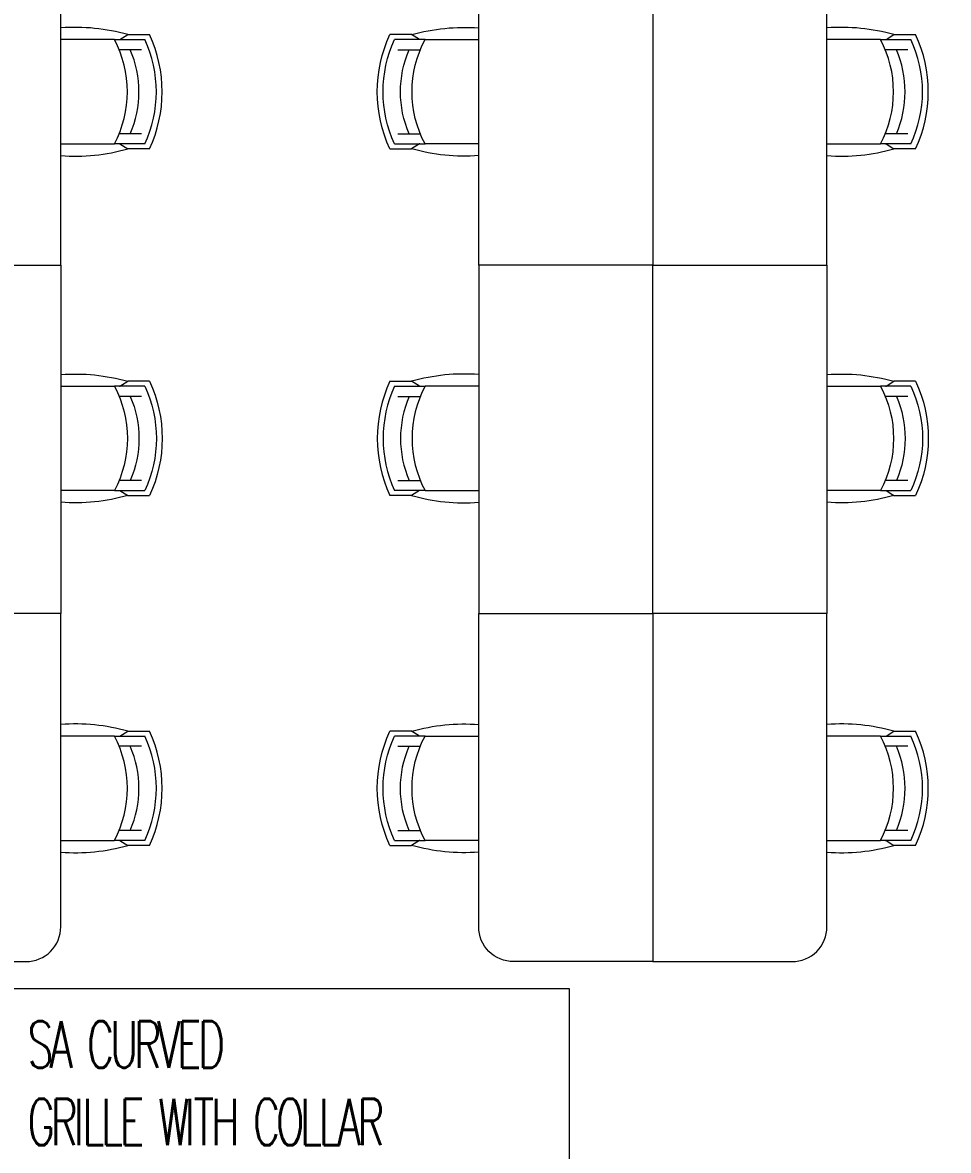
# Model space of a CAD drawing. Header units: millimetres. Extents: x 148480 to 578986, y 39883 to 155062.
# Drawn here: x 240593 to 244581, y 134026 to 138883 of the extents above; entities that cross this region are included whole.
import ezdxf

# ---------------------------------------------------------------- set-up
doc = ezdxf.new("R2010")
doc.units = ezdxf.units.MM
doc.linetypes.add('HIDDEN', pattern=[0.375, 0.25, -0.125])
doc.layers.add('Flooring', color=44, linetype='Continuous')
doc.layers.add('Layer4', color=6, linetype='Continuous')
doc.layers.add('ID - MODULAR', color=44, linetype='Continuous', lineweight=5)
doc.layers.add('M-HVAC-ADP TAG', color=1, linetype='Continuous', lineweight=15)
doc.styles.add('Roman S', font='romans.shx', dxfattribs={"width": 0.65})

# ---------------------------------------------------------------- blocks, each defined once
blk = doc.blocks.new('GFC1')
at = {"layer": 'Flooring', "color": 8, "linetype": 'HIDDEN', "ltscale": 1500}
blk.add_lwpolyline([(328672.2, 130068.3, 1.540604), (310717.1, 129143.3, 0.119203), (311634.4, 128071.9, -0.704413), (307490.1, 113767.5)], format="xyb", dxfattribs=at)
at = {"layer": 'ID - MODULAR', "color": 8, "ltscale": 500}
for p, q in [((313644.4, 139796), (313678.6, 139817.2)), ((313678.6, 139817.2), (313771.8, 139817.2)), ((314900.7, 139817.2), (314807.5, 139817.2)), ((314934.9, 139796), (314900.7, 139817.2)), ((316944.4, 139796), (316978.6, 139817.2)), ((316978.6, 139817.2), (317071.8, 139817.2)), ((313620.8, 139796), (313389.7, 139796)), ((313620.8, 139796), (313751.5, 139796)), ((313642.7, 139796), (313644.4, 139796)), ((314958.6, 139796), (314827.8, 139796)), ((314936.6, 139796), (314934.9, 139796)), ((314958.6, 139796), (315189.7, 139796)), ((316920.8, 139796), (316689.7, 139796)), ((316920.8, 139796), (317051.5, 139796)), ((316942.7, 139796), (316944.4, 139796)), ((313389.7, 139346.4), (313620.8, 139346.4)), ((313751.5, 139346.4), (313620.8, 139346.4)), ((313642.7, 139346.4), (313644.4, 139346.4)), ((313644.4, 139346.4), (313678.6, 139325.2)), ((313771.8, 139325.2), (313678.6, 139325.2)), ((314807.5, 139325.2), (314900.7, 139325.2)), ((314827.8, 139346.4), (314958.6, 139346.4)), ((314934.9, 139346.4), (314900.7, 139325.2)), ((314936.6, 139346.4), (314934.9, 139346.4)), ((315189.7, 139346.4), (314958.6, 139346.4)), ((316689.7, 139346.4), (316920.8, 139346.4)), ((317051.5, 139346.4), (316920.8, 139346.4)), ((316942.7, 139346.4), (316944.4, 139346.4)), ((316944.4, 139346.4), (316978.6, 139325.2)), ((317071.8, 139325.2), (316978.6, 139325.2)), ((313389.7, 138303), (313620.8, 138303)), ((313751.5, 138303), (313620.8, 138303)), ((313642.7, 138303), (313644.4, 138303)), ((313644.4, 138303), (313678.6, 138324.2)), ((313771.8, 138324.2), (313678.6, 138324.2)), ((314807.5, 138324.2), (314900.7, 138324.2)), ((314827.8, 138303), (314958.6, 138303)), ((314934.9, 138303), (314900.7, 138324.2)), ((314936.6, 138303), (314934.9, 138303)), ((315189.7, 138303), (314958.6, 138303)), ((316689.7, 138303), (316920.8, 138303)), ((317051.5, 138303), (316920.8, 138303)), ((316942.7, 138303), (316944.4, 138303)), ((316944.4, 138303), (316978.6, 138324.2)), ((317071.8, 138324.2), (316978.6, 138324.2)), ((313620.8, 137853.4), (313389.7, 137853.4)), ((313620.8, 137853.4), (313751.5, 137853.4)), ((313642.7, 137853.4), (313644.4, 137853.4)), ((313644.4, 137853.4), (313678.6, 137832.2)), ((313678.6, 137832.2), (313771.8, 137832.2)), ((314900.7, 137832.2), (314807.5, 137832.2)), ((314958.6, 137853.4), (314827.8, 137853.4)), ((314934.9, 137853.4), (314900.7, 137832.2)), ((314936.6, 137853.4), (314934.9, 137853.4)), ((314958.6, 137853.4), (315189.7, 137853.4)), ((316920.8, 137853.4), (316689.7, 137853.4)), ((316920.8, 137853.4), (317051.5, 137853.4)), ((316942.7, 137853.4), (316944.4, 137853.4)), ((316944.4, 137853.4), (316978.6, 137832.2)), ((316978.6, 137832.2), (317071.8, 137832.2)), ((313620.8, 136796), (313389.7, 136796)), ((313620.8, 136796), (313751.5, 136796)), ((313642.7, 136796), (313644.4, 136796)), ((313644.4, 136796), (313678.6, 136817.2)), ((313678.6, 136817.2), (313771.8, 136817.2)), ((314900.7, 136817.2), (314807.5, 136817.2)), ((314958.6, 136796), (314827.8, 136796)), ((314934.9, 136796), (314900.7, 136817.2)), ((314936.6, 136796), (314934.9, 136796)), ((314958.6, 136796), (315189.7, 136796)), ((316920.8, 136796), (316689.7, 136796)), ((316920.8, 136796), (317051.5, 136796)), ((316942.7, 136796), (316944.4, 136796)), ((316944.4, 136796), (316978.6, 136817.2)), ((316978.6, 136817.2), (317071.8, 136817.2)), ((313389.7, 136346.4), (313620.8, 136346.4)), ((313751.5, 136346.4), (313620.8, 136346.4)), ((313642.7, 136346.4), (313644.4, 136346.4)), ((313644.4, 136346.4), (313678.6, 136325.2)), ((313771.8, 136325.2), (313678.6, 136325.2)), ((314807.5, 136325.2), (314900.7, 136325.2)), ((314827.8, 136346.4), (314958.6, 136346.4)), ((314934.9, 136346.4), (314900.7, 136325.2)), ((314936.6, 136346.4), (314934.9, 136346.4)), ((315189.7, 136346.4), (314958.6, 136346.4)), ((316689.7, 136346.4), (316920.8, 136346.4)), ((317051.5, 136346.4), (316920.8, 136346.4)), ((316942.7, 136346.4), (316944.4, 136346.4)), ((316944.4, 136346.4), (316978.6, 136325.2)), ((317071.8, 136325.2), (316978.6, 136325.2))]:
    blk.add_line(p, q, dxfattribs=at)
at = {"layer": 'ID - MODULAR', "color": 8, "ltscale": 500, "extrusion": (0, 0, -1)}
for p, q in [((313737.6, 139752.2), (313641.2, 139752.2)), ((314841.7, 139752.2), (314938.1, 139752.2)), ((317037.6, 139752.2), (316941.2, 139752.2)), ((313737.6, 139390.1), (313641.2, 139390.1)), ((314841.7, 139390.1), (314938.1, 139390.1)), ((317037.6, 139390.1), (316941.2, 139390.1)), ((313737.6, 138259.2), (313641.2, 138259.2)), ((314841.7, 138259.2), (314938.1, 138259.2)), ((317037.6, 138259.2), (316941.2, 138259.2)), ((313737.6, 137897.1), (313641.2, 137897.1)), ((314841.7, 137897.1), (314938.1, 137897.1)), ((317037.6, 137897.1), (316941.2, 137897.1)), ((313737.6, 136752.2), (313641.2, 136752.2)), ((314841.7, 136752.2), (314938.1, 136752.2)), ((317037.6, 136752.2), (316941.2, 136752.2)), ((313737.6, 136390.1), (313641.2, 136390.1)), ((314841.7, 136390.1), (314938.1, 136390.1)), ((317037.6, 136390.1), (316941.2, 136390.1))]:
    blk.add_line(p, q, dxfattribs=at)
at = {"layer": 'ID - MODULAR', "color": 8, "ltscale": 500}
for points in [[(312639.7, 138824.7), (313389.7, 138824.7), (313389.7, 140324.7), (312639.7, 140324.7)], [(315939.7, 138824.7), (315189.7, 138824.7), (315189.7, 140324.7), (315939.7, 140324.7)], [(315939.7, 138824.7), (316689.7, 138824.7), (316689.7, 140324.7), (315939.7, 140324.7)], [(312639.7, 138824.7), (313389.7, 138824.7), (313389.7, 137324.7), (312639.7, 137324.7)], [(315939.7, 138824.7), (315189.7, 138824.7), (315189.7, 137324.7), (315939.7, 137324.7)], [(315939.7, 138824.7), (316689.7, 138824.7), (316689.7, 137324.7), (315939.7, 137324.7)]]:
    blk.add_lwpolyline(points, close=True, dxfattribs=at)
for points in [[(312639.7, 135824.7), (313239.7, 135824.7, 0.414214), (313389.7, 135974.7), (313389.7, 137324.7), (312639.7, 137324.7)], [(315939.7, 135824.7), (315339.7, 135824.7, -0.414214), (315189.7, 135974.7), (315189.7, 137324.7), (315939.7, 137324.7)], [(315939.7, 135824.7), (316539.7, 135824.7, 0.414214), (316689.7, 135974.7), (316689.7, 137324.7), (315939.7, 137324.7)]]:
    blk.add_lwpolyline(points, format="xyb", close=True, dxfattribs=at)
for centre, major_axis, start_param, end_param in [((313451.3, 139010), (-838.5, 0), 4.437818, 4.785935), ((316751.3, 139010), (-838.5, 0), 4.437818, 4.785935), ((313245.6, 139571.2), (-580.8, 0), 2.704257, 3.578932), ((316545.6, 139571.2), (-580.8, 0), 2.704257, 3.578932), ((313195.7, 139571.2), (-480.9, 0), 2.65511, 3.628104), ((313270.6, 139571.2), (530.9, 0), 5.845838, 6.720513), ((316495.7, 139571.2), (-480.9, 0), 2.65511, 3.628104), ((316570.6, 139571.2), (530.9, 0), 5.845838, 6.720513), ((313270.6, 139571.2), (455.9, 0), 5.8748, 6.691551), ((316570.6, 139571.2), (455.9, 0), 5.8748, 6.691551), ((313451.3, 140132.3), (-838.5, 0), 1.49727, 1.845387), ((316751.3, 140132.3), (-838.5, 0), 1.49727, 1.845387), ((315128.1, 137517), (838.5, 0), 1.49727, 1.845387), ((315333.7, 138078.2), (580.8, 0), 2.704257, 3.578932), ((315308.7, 138078.2), (-530.9, 0), 5.845838, 6.720513), ((315383.7, 138078.2), (480.9, 0), 2.65511, 3.628104), ((315308.7, 138078.2), (-455.9, 0), 5.8748, 6.691551), ((315128.1, 138639.3), (838.5, 0), 4.437818, 4.785935), ((313451.3, 136010), (-838.5, 0), 4.437818, 4.785935), ((316751.3, 136010), (-838.5, 0), 4.437818, 4.785935), ((313195.7, 136571.2), (-480.9, 0), 2.65511, 3.628104), ((313270.6, 136571.2), (530.9, 0), 5.845838, 6.720513), ((313245.6, 136571.2), (-580.8, 0), 2.704257, 3.578932), ((316495.7, 136571.2), (-480.9, 0), 2.65511, 3.628104), ((316570.6, 136571.2), (530.9, 0), 5.845838, 6.720513), ((316545.6, 136571.2), (-580.8, 0), 2.704257, 3.578932), ((313270.6, 136571.2), (455.9, 0), 5.8748, 6.691551), ((316570.6, 136571.2), (455.9, 0), 5.8748, 6.691551), ((313451.3, 137132.3), (-838.5, 0), 1.49727, 1.845387), ((316751.3, 137132.3), (-838.5, 0), 1.49727, 1.845387)]:
    blk.add_ellipse(centre, major_axis=major_axis, ratio=1, start_param=start_param, end_param=end_param, dxfattribs=at)
at = {"layer": 'ID - MODULAR', "color": 8, "ltscale": 500, "extrusion": (0, 0, -1)}
for centre, major_axis, start_param, end_param in [((315128.1, 139010), (838.5, 0), 4.437818, 4.785935), ((315333.7, 139571.2), (580.8, 0), 2.704257, 3.578932), ((315308.7, 139571.2), (-530.9, 0), 5.845838, 6.720513), ((315383.7, 139571.2), (480.9, 0), 2.65511, 3.628104), ((315308.7, 139571.2), (-455.9, 0), 5.8748, 6.691551), ((315128.1, 140132.3), (838.5, 0), 1.49727, 1.845387), ((313451.3, 137517), (-838.5, 0), 1.49727, 1.845387), ((316751.3, 137517), (-838.5, 0), 1.49727, 1.845387), ((313195.7, 138078.2), (-480.9, 0), 2.65511, 3.628104), ((313270.6, 138078.2), (530.9, 0), 5.845838, 6.720513), ((313245.6, 138078.2), (-580.8, 0), 2.704257, 3.578932), ((316495.7, 138078.2), (-480.9, 0), 2.65511, 3.628104), ((316570.6, 138078.2), (530.9, 0), 5.845838, 6.720513), ((316545.6, 138078.2), (-580.8, 0), 2.704257, 3.578932), ((313270.6, 138078.2), (455.9, 0), 5.8748, 6.691551), ((316570.6, 138078.2), (455.9, 0), 5.8748, 6.691551), ((313451.3, 138639.3), (-838.5, 0), 4.437818, 4.785935), ((316751.3, 138639.3), (-838.5, 0), 4.437818, 4.785935), ((315128.1, 136010), (838.5, 0), 4.437818, 4.785935), ((315333.7, 136571.2), (580.8, 0), 2.704257, 3.578932), ((315308.7, 136571.2), (-530.9, 0), 5.845838, 6.720513), ((315383.7, 136571.2), (480.9, 0), 2.65511, 3.628104), ((315308.7, 136571.2), (-455.9, 0), 5.8748, 6.691551), ((315128.1, 137132.3), (838.5, 0), 1.49727, 1.845387)]:
    blk.add_ellipse(centre, major_axis=major_axis, ratio=1, start_param=start_param, end_param=end_param, dxfattribs=at)

msp = doc.modelspace()

# ---------------------------------------------------------------- block references
at = {"layer": 'Layer4', "linetype": 'Continuous', "rotation": 360}
msp.add_blockref('GFC1', (-72632.4, -986), dxfattribs=at)

# ---------------------------------------------------------------- next in the draw order: linework, layer by layer
at = {"layer": 'M-HVAC-ADP TAG', "color": 0}
msp.add_lwpolyline([(240540.4, 134722.3), (242946.6, 134722.3), (242946.6, 133297.9), (240540.4, 133297.9)], close=True, dxfattribs=at)

# ---------------------------------------------------------------- next in the draw order: texts
at = {"layer": 'M-HVAC-ADP TAG', "insert": (241783.4, 133314.8, 0), "char_height": 200, "width": 2339.305, "attachment_point": 8, "style": 'Roman S'}
msp.add_mtext('\\pxql;\\A1;\\T0.85;SA CURVED \\PGRILLE WITH COLLAR DAMPER SIZE:750X150\\PQTY:11 Nos/EACH 281CFM', dxfattribs=at)

doc.saveas('drawing.dxf')
